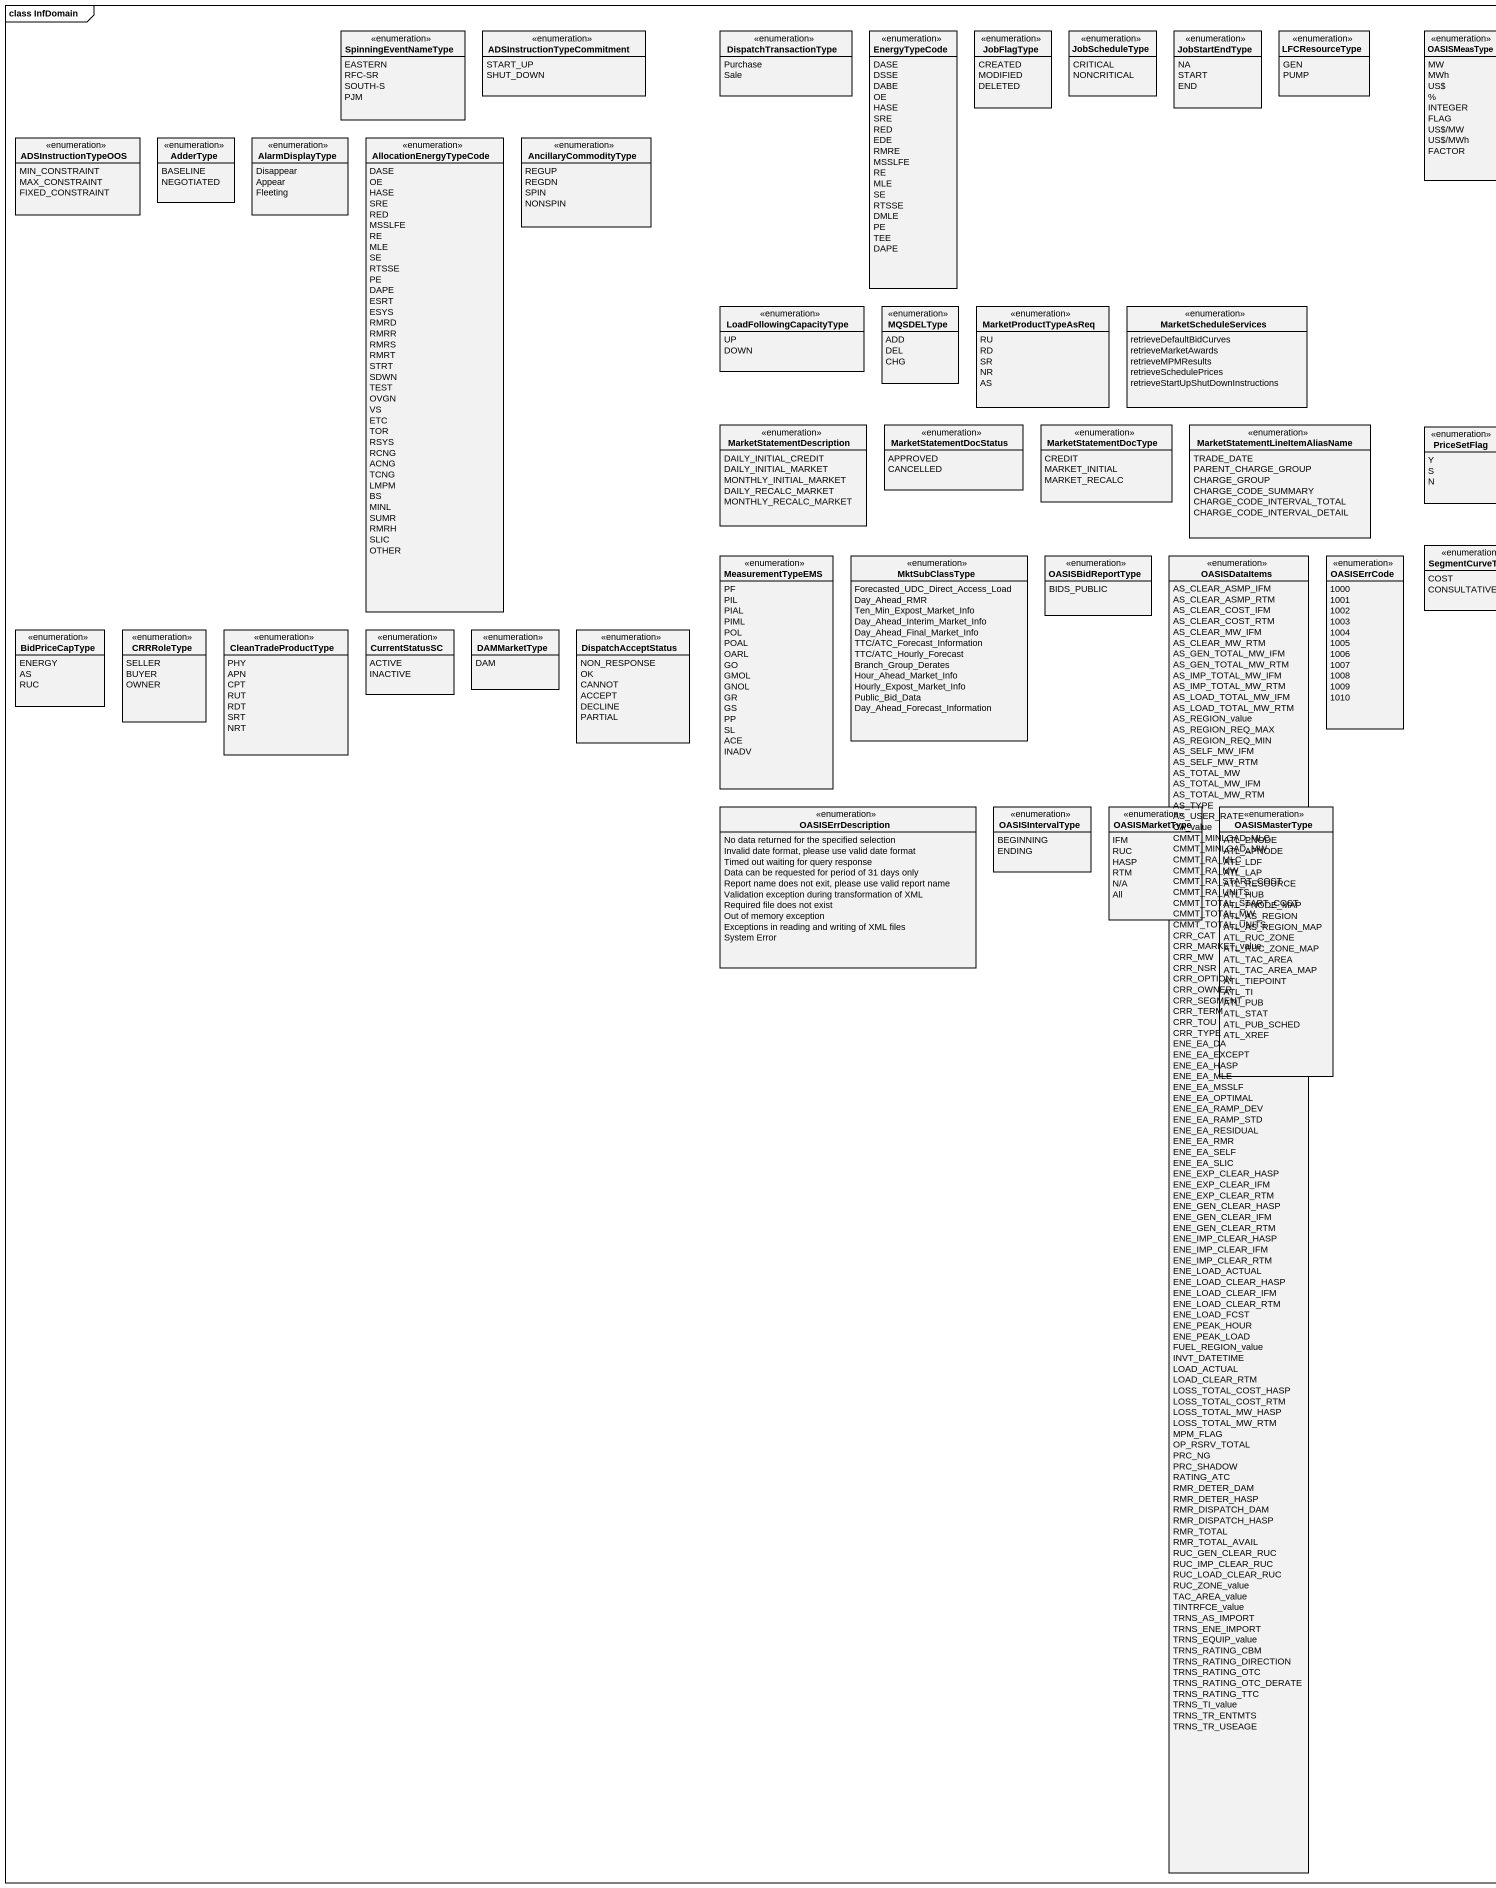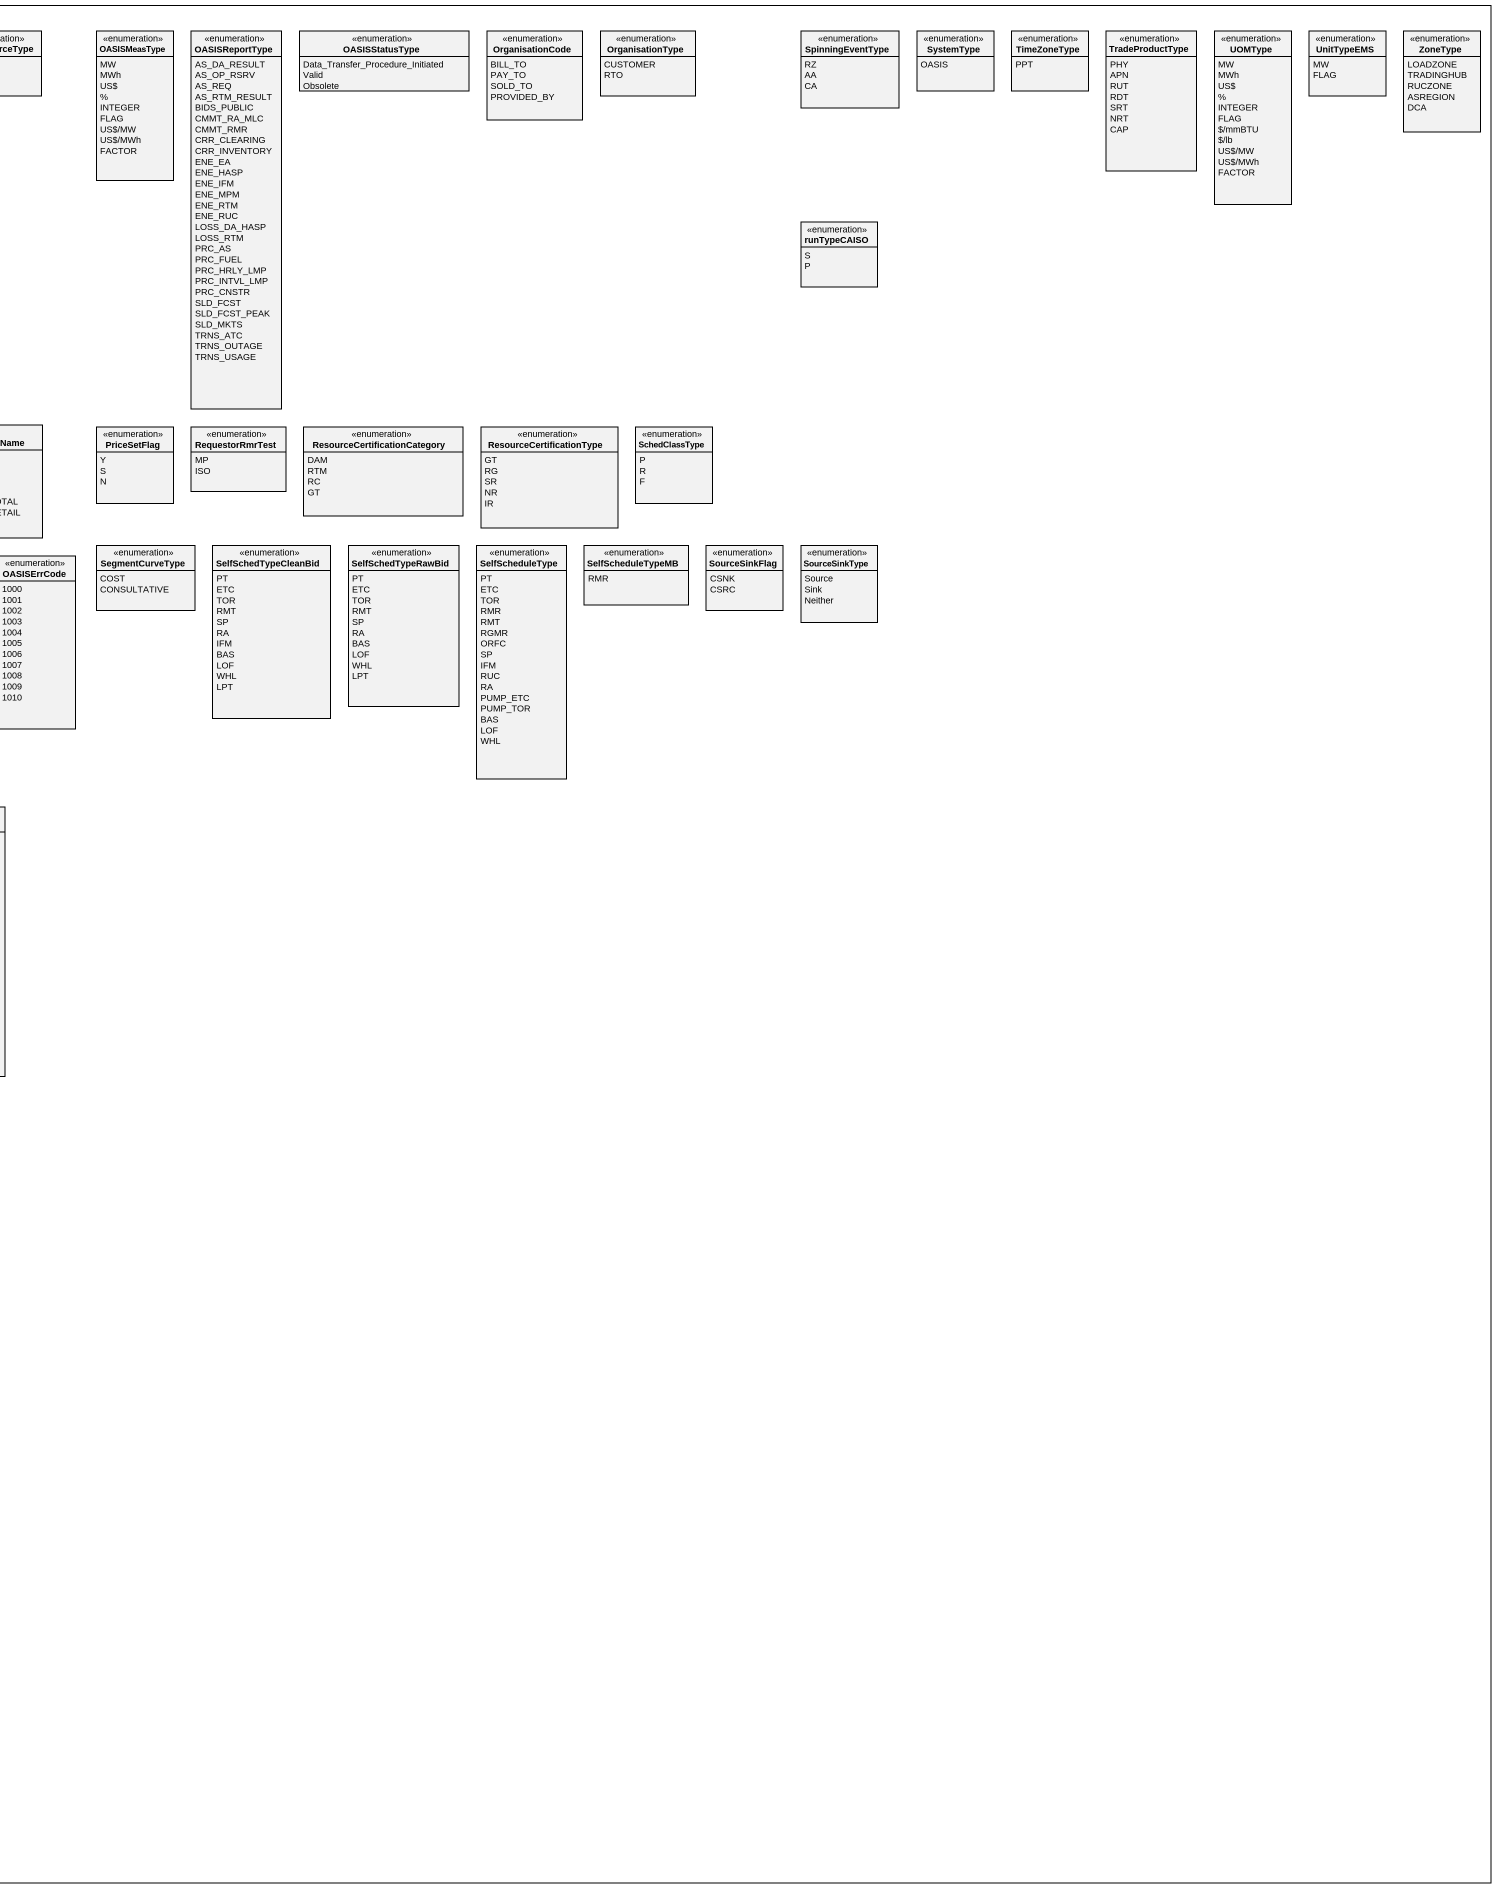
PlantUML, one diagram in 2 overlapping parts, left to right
@startuml
mainframe class InfDomain
hide circle
hide empty members
enum SpinningEventNameType {
  EASTERN
  RFC-SR
  SOUTH-S
  PJM
}
enum ADSInstructionTypeCommitment {
  START_UP
  SHUT_DOWN
}
enum DispatchTransactionType {
  Purchase
  Sale
}
enum EnergyTypeCode {
  DASE
  DSSE
  DABE
  OE
  HASE
  SRE
  RED
  EDE
  RMRE
  MSSLFE
  RE
  MLE
  SE
  RTSSE
  DMLE
  PE
  TEE
  DAPE
}
enum JobFlagType {
  CREATED
  MODIFIED
  DELETED
}
enum JobScheduleType {
  CRITICAL
  NONCRITICAL
}
enum JobStartEndType {
  NA
  START
  END
}
enum LFCResourceType {
  GEN
  PUMP
}
enum OASISMeasType {
  MW
  MWh
  US$
  %
  INTEGER
  FLAG
  US$/MW
  US$/MWh
  FACTOR
}
enum OASISReportType {
  AS_DA_RESULT
  AS_OP_RSRV
  AS_REQ
  AS_RTM_RESULT
  BIDS_PUBLIC
  CMMT_RA_MLC
  CMMT_RMR
  CRR_CLEARING
  CRR_INVENTORY
  ENE_EA
  ENE_HASP
  ENE_IFM
  ENE_MPM
  ENE_RTM
  ENE_RUC
  LOSS_DA_HASP
  LOSS_RTM
  PRC_AS
  PRC_FUEL
  PRC_HRLY_LMP
  PRC_INTVL_LMP
  PRC_CNSTR
  SLD_FCST
  SLD_FCST_PEAK
  SLD_MKTS
  TRNS_ATC
  TRNS_OUTAGE
  TRNS_USAGE
}
enum OASISStatusType {
  Data_Transfer_Procedure_Initiated
  Valid
  Obsolete
}
enum OrganisationCode {
  BILL_TO
  PAY_TO
  SOLD_TO
  PROVIDED_BY
}
enum OrganisationType {
  CUSTOMER
  RTO
}
enum SpinningEventType {
  RZ
  AA
  CA
}
enum SystemType {
  OASIS
}
enum TimeZoneType {
  PPT
}
enum TradeProductType {
  PHY
  APN
  RUT
  RDT
  SRT
  NRT
  CAP
}
enum UOMType {
  MW
  MWh
  US$
  %
  INTEGER
  FLAG
  $/mmBTU
  $/lb
  US$/MW
  US$/MWh
  FACTOR
}
enum UnitTypeEMS {
  MW
  FLAG
}
enum ZoneType {
  LOADZONE
  TRADINGHUB
  RUCZONE
  ASREGION
  DCA
}
enum ADSInstructionTypeOOS {
  MIN_CONSTRAINT
  MAX_CONSTRAINT
  FIXED_CONSTRAINT
}
enum AdderType {
  BASELINE
  NEGOTIATED
}
enum AlarmDisplayType {
  Disappear
  Appear
  Fleeting
}
enum AllocationEnergyTypeCode {
  DASE
  OE
  HASE
  SRE
  RED
  MSSLFE
  RE
  MLE
  SE
  RTSSE
  PE
  DAPE
  ESRT
  ESYS
  RMRD
  RMRR
  RMRS
  RMRT
  STRT
  SDWN
  TEST
  OVGN
  VS
  ETC
  TOR
  RSYS
  RCNG
  ACNG
  TCNG
  LMPM
  BS
  MINL
  SUMR
  RMRH
  SLIC
  OTHER
}
enum AncillaryCommodityType {
  REGUP
  REGDN
  SPIN
  NONSPIN
}
enum runTypeCAISO {
  S
  P
}
enum LoadFollowingCapacityType {
  UP
  DOWN
}
enum MQSDELType {
  ADD
  DEL
  CHG
}
enum MarketProductTypeAsReq {
  RU
  RD
  SR
  NR
  AS
}
enum MarketScheduleServices {
  retrieveDefaultBidCurves
  retrieveMarketAwards
  retrieveMPMResults
  retrieveSchedulePrices
  retrieveStartUpShutDownInstructions
}
enum MarketStatementDescription {
  DAILY_INITIAL_CREDIT
  DAILY_INITIAL_MARKET
  MONTHLY_INITIAL_MARKET
  DAILY_RECALC_MARKET
  MONTHLY_RECALC_MARKET
}
enum MarketStatementDocStatus {
  APPROVED
  CANCELLED
}
enum MarketStatementDocType {
  CREDIT
  MARKET_INITIAL
  MARKET_RECALC
}
enum "MarketStatementLineItemAliasName" as MarketStatementLineItemAlias {
  TRADE_DATE
  PARENT_CHARGE_GROUP
  CHARGE_GROUP
  CHARGE_CODE_SUMMARY
  CHARGE_CODE_INTERVAL_TOTAL
  CHARGE_CODE_INTERVAL_DETAIL
}
enum PriceSetFlag {
  Y
  S
  N
}
enum RequestorRmrTest {
  MP
  ISO
}
enum "ResourceCertificationCategory" as ResourceCertificationCategor {
  DAM
  RTM
  RC
  GT
}
enum ResourceCertificationType {
  GT
  RG
  SR
  NR
  IR
}
enum SchedClassType {
  P
  R
  F
}
enum MeasurementTypeEMS {
  PF
  PIL
  PIAL
  PIML
  POL
  POAL
  OARL
  GO
  GMOL
  GNOL
  GR
  GS
  PP
  SL
  ACE
  INADV
}
enum MktSubClassType {
  Forecasted_UDC_Direct_Access_Load
  Day_Ahead_RMR
  Ten_Min_Expost_Market_Info
  Day_Ahead_Interim_Market_Info
  Day_Ahead_Final_Market_Info
  TTC/ATC_Forecast_Information
  TTC/ATC_Hourly_Forecast
  Branch_Group_Derates
  Hour_Ahead_Market_Info
  Hourly_Expost_Market_Info
  Public_Bid_Data
  Day_Ahead_Forecast_Information
}
enum OASISBidReportType {
  BIDS_PUBLIC
}
enum OASISDataItems {
  AS_CLEAR_ASMP_IFM
  AS_CLEAR_ASMP_RTM
  AS_CLEAR_COST_IFM
  AS_CLEAR_COST_RTM
  AS_CLEAR_MW_IFM
  AS_CLEAR_MW_RTM
  AS_GEN_TOTAL_MW_IFM
  AS_GEN_TOTAL_MW_RTM
  AS_IMP_TOTAL_MW_IFM
  AS_IMP_TOTAL_MW_RTM
  AS_LOAD_TOTAL_MW_IFM
  AS_LOAD_TOTAL_MW_RTM
  AS_REGION_value
  AS_REGION_REQ_MAX
  AS_REGION_REQ_MIN
  AS_SELF_MW_IFM
  AS_SELF_MW_RTM
  AS_TOTAL_MW
  AS_TOTAL_MW_IFM
  AS_TOTAL_MW_RTM
  AS_TYPE
  AS_USER_RATE
  CA_value
  CMMT_MINLOAD_MLC
  CMMT_MINLOAD_MW
  CMMT_RA_MLC
  CMMT_RA_MW
  CMMT_RA_START_COST
  CMMT_RA_UNITS
  CMMT_TOTAL_START_COST
  CMMT_TOTAL_MW
  CMMT_TOTAL_UNITS
  CRR_CAT
  CRR_MARKET_value
  CRR_MW
  CRR_NSR
  CRR_OPTION
  CRR_OWNER
  CRR_SEGMENT
  CRR_TERM
  CRR_TOU
  CRR_TYPE
  ENE_EA_DA
  ENE_EA_EXCEPT
  ENE_EA_HASP
  ENE_EA_MLE
  ENE_EA_MSSLF
  ENE_EA_OPTIMAL
  ENE_EA_RAMP_DEV
  ENE_EA_RAMP_STD
  ENE_EA_RESIDUAL
  ENE_EA_RMR
  ENE_EA_SELF
  ENE_EA_SLIC
  ENE_EXP_CLEAR_HASP
  ENE_EXP_CLEAR_IFM
  ENE_EXP_CLEAR_RTM
  ENE_GEN_CLEAR_HASP
  ENE_GEN_CLEAR_IFM
  ENE_GEN_CLEAR_RTM
  ENE_IMP_CLEAR_HASP
  ENE_IMP_CLEAR_IFM
  ENE_IMP_CLEAR_RTM
  ENE_LOAD_ACTUAL
  ENE_LOAD_CLEAR_HASP
  ENE_LOAD_CLEAR_IFM
  ENE_LOAD_CLEAR_RTM
  ENE_LOAD_FCST
  ENE_PEAK_HOUR
  ENE_PEAK_LOAD
  FUEL_REGION_value
  INVT_DATETIME
  LOAD_ACTUAL
  LOAD_CLEAR_RTM
  LOSS_TOTAL_COST_HASP
  LOSS_TOTAL_COST_RTM
  LOSS_TOTAL_MW_HASP
  LOSS_TOTAL_MW_RTM
  MPM_FLAG
  OP_RSRV_TOTAL
  PRC_NG
  PRC_SHADOW
  RATING_ATC
  RMR_DETER_DAM
  RMR_DETER_HASP
  RMR_DISPATCH_DAM
  RMR_DISPATCH_HASP
  RMR_TOTAL
  RMR_TOTAL_AVAIL
  RUC_GEN_CLEAR_RUC
  RUC_IMP_CLEAR_RUC
  RUC_LOAD_CLEAR_RUC
  RUC_ZONE_value
  TAC_AREA_value
  TINTRFCE_value
  TRNS_AS_IMPORT
  TRNS_ENE_IMPORT
  TRNS_EQUIP_value
  TRNS_RATING_CBM
  TRNS_RATING_DIRECTION
  TRNS_RATING_OTC
  TRNS_RATING_OTC_DERATE
  TRNS_RATING_TTC
  TRNS_TI_value
  TRNS_TR_ENTMTS
  TRNS_TR_USEAGE
}
enum OASISErrCode {
  1000
  1001
  1002
  1003
  1004
  1005
  1006
  1007
  1008
  1009
  1010
}
enum SegmentCurveType {
  COST
  CONSULTATIVE
}
enum SelfSchedTypeCleanBid {
  PT
  ETC
  TOR
  RMT
  SP
  RA
  IFM
  BAS
  LOF
  WHL
  LPT
}
enum SelfSchedTypeRawBid {
  PT
  ETC
  TOR
  RMT
  SP
  RA
  BAS
  LOF
  WHL
  LPT
}
enum SelfScheduleType {
  PT
  ETC
  TOR
  RMR
  RMT
  RGMR
  ORFC
  SP
  IFM
  RUC
  RA
  PUMP_ETC
  PUMP_TOR
  BAS
  LOF
  WHL
}
enum SelfScheduleTypeMB {
  RMR
}
enum SourceSinkFlag {
  CSNK
  CSRC
}
enum SourceSinkType {
  Source
  Sink
  Neither
}
enum BidPriceCapType {
  ENERGY
  AS
  RUC
}
enum CRRRoleType {
  SELLER
  BUYER
  OWNER
}
enum CleanTradeProductType {
  PHY
  APN
  CPT
  RUT
  RDT
  SRT
  NRT
}
enum CurrentStatusSC {
  ACTIVE
  INACTIVE
}
enum DAMMarketType {
  DAM
}
enum DispatchAcceptStatus {
  NON_RESPONSE
  OK
  CANNOT
  ACCEPT
  DECLINE
  PARTIAL
}
enum OASISErrDescription {
  No data returned for the specified selection
  Invalid date format, please use valid date format
  Timed out waiting for query response
  Data can be requested for period of 31 days only
  Report name does not exit, please use valid report name
  Validation exception during transformation of XML
  Required file does not exist
  Out of memory exception
  Exceptions in reading and writing of XML files
  System Error
}
enum OASISIntervalType {
  BEGINNING
  ENDING
}
enum OASISMarketType {
  IFM
  RUC
  HASP
  RTM
  N/A
  All
}
enum OASISMasterType {
  ATL_PNODE
  ATL_APNODE
  ATL_LDF
  ATL_LAP
  ATL_RESOURCE
  ATL_HUB
  ATL_PNODE_MAP
  ATL_AS_REGION
  ATL_AS_REGION_MAP
  ATL_RUC_ZONE
  ATL_RUC_ZONE_MAP
  ATL_TAC_AREA
  ATL_TAC_AREA_MAP
  ATL_TIEPOINT
  ATL_TI
  ATL_PUB
  ATL_STAT
  ATL_PUB_SCHED
  ATL_XREF
}
@enduml
